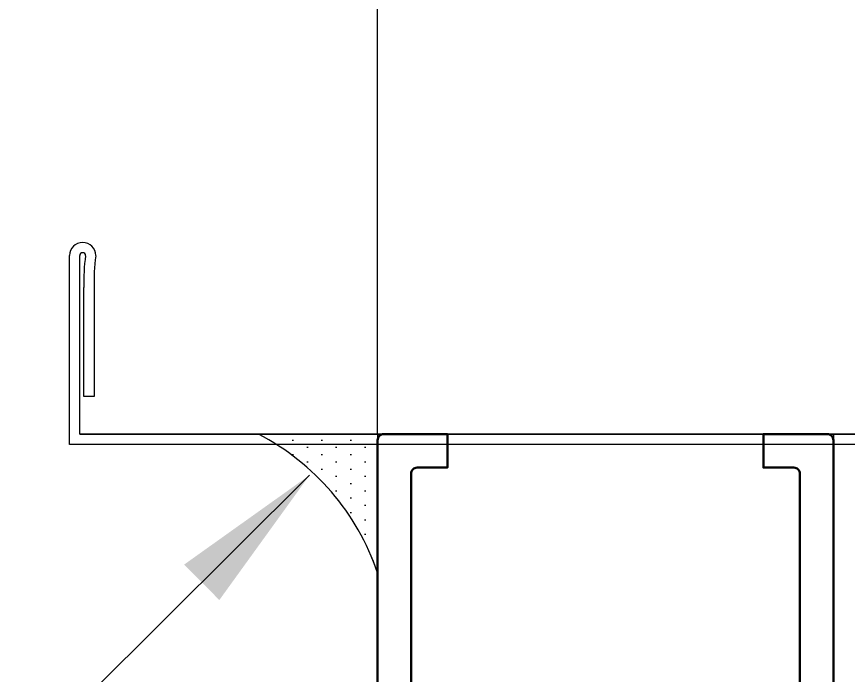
# Model space of a CAD drawing. Header units: millimetres. Extents: x -547695 to 905972, y -1055718 to 167349.
# Drawn here: x -514981.9 to -514785, y -1031095.2 to -1030939.4 of the extents above; entities that cross this region are included whole.
import ezdxf
from ezdxf import colors
from ezdxf.entities.mleader import LeaderData, LeaderLine
from ezdxf.math import Vec2, Vec3

# ---------------------------------------------------------------- set-up
doc = ezdxf.new("R2010")
doc.units = ezdxf.units.MM
for name, color, linetype, lineweight in [('A-SYMBOLS', 10, 'Continuous', 13), ('View-XTD-CT Cua$0$View-XĐL-CT Cửa$0$Dim - Vietduc', 149, 'Continuous', 13), ('View-XTD-CT Cua$0$View-XĐL-CT Cửa$0$Hatch - Vietduc', 250, 'Continuous', 5), ('View-XTD-CT Cua$0$View-XĐL-CT Cửa$0$KT-NetThay', 7, 'Continuous', 18), ('View-XTD-CT Cua$0$View-XĐL-CT Cửa$0$Profile - Vietduc', 14, 'Continuous', 30), ('View-XTD-CT Cua$0$View-XĐL-CT Cửa$0$SHEETING 0.13', 6, 'Continuous', 13)]:
    doc.layers.add(name, color=color, linetype=linetype, lineweight=lineweight)
doc.styles.add('View-XTD-CT Cua$0$View-XĐL-CT Cửa$0$VnArial NarrowH', font='VHARIALN.TTF')
doc.styles.add('VTK_Arial', font='arial.ttf', dxfattribs={"width": 0.8})
doc.dimstyles.new('View-XTD-CT Cua$0$View-XĐL-CT Cửa$0$VD 1-1 x 25', dxfattribs={"dimscale": 25, "dimtxt": 2, "dimasz": 1, "dimexe": 1, "dimexo": 1, "dimgap": 0.5, "dimtad": 1, "dimdec": 0, "dimzin": 0, "dimdsep": 46, "dimtxsty": 'View-XTD-CT Cua$0$View-XĐL-CT Cửa$0$VnArial NarrowH', "dimcen": 0.09, "dimdle": 2, "dimclrd": 256, "dimclre": 256, "dimclrt": 7, "dimadec": 0, "dimazin": 0, "dimtm": 1e-09, "dimtfac": 1, "dimtdec": 0, "dimtix": 1, "dimtmove": 2, "dimatfit": 3, "dimfxl": 1, "dimtolj": 1, "dimtzin": 0, "dimarcsym": 0})

# ---------------------------------------------------------------- blocks, each defined once
blk = doc.blocks.new('View-XTD-CT Cua$0$View-XĐL-CT Cửa$0$A$C77827696')
at = {"layer": 'View-XTD-CT Cua$0$View-XĐL-CT Cửa$0$Hatch - Vietduc'}
h = blk.add_hatch(dxfattribs=at)
h.set_pattern_fill('DOTS', color=256, scale=1.5, angle=90)
h.set_pattern_definition([(90, (-965997.3432, 104570.6017), (-2.38125, 1.190625), [0, -2.38125])])
edge = h.paths.add_edge_path()
edge.add_line((-3173.67, 5458.92), (-3154.06, 5458.92))
edge.add_line((-3154.06, 5458.92), (-3154.06, 5436.12))
edge.add_arc((-3192.22, 5423.13), 40.31, 18.807, 62.6031)
blk.add_lwpolyline([(-1956.15, 5709.13), (-1956.15, 5458.92), (-3154.06, 5458.92), (-3154.06, 5709.13)], close=True, dxfattribs=at)
blk.add_lwpolyline([(-3173.67, 5458.92), (-3154.06, 5458.92), (-3154.06, 5436.12, 0.193457)], format="xyb", close=True, dxfattribs=at)
blk.add_arc((-3192.22, 5423.13), 40.31, 18.807, 62.6031, dxfattribs=at)
at = {"layer": 'View-XTD-CT Cua$0$View-XĐL-CT Cửa$0$Profile - Vietduc'}
for points in [[(-3154.06, 5309.92), (-3154.06, 5457.92, -0.414214), (-3153.06, 5458.92), (-3142.56, 5458.92), (-3142.56, 5453.42), (-3147.56, 5453.42, 0.414214), (-3148.56, 5452.42), (-3148.56, 5411.92, 0.414214)], [(-3084.56, 5411.92), (-3084.56, 5452.42, 0.414214), (-3085.56, 5453.42), (-3090.56, 5453.42), (-3090.56, 5458.92), (-3080.06, 5458.92, -0.414214), (-3079.06, 5457.92), (-3079.06, 5398.42, -0.414214)]]:
    blk.add_lwpolyline(points, format="xyb", dxfattribs=at)
at = {"layer": 'View-XTD-CT Cua$0$View-XĐL-CT Cửa$0$SHEETING 0.13'}
for p, q in [((-3204.76, 5457.23), (-3204.76, 5488.28)), ((-3202.39, 5465.12), (-3202.39, 5483.04)), ((-3200.71, 5482.97), (-3200.71, 5465.12)), ((-3200.71, 5465.12), (-3202.39, 5465.12)), ((-3203.07, 5458.92), (-1907.48, 5458.92)), ((-1905.79, 5457.23), (-3204.76, 5457.23))]:
    blk.add_line(p, q, dxfattribs=at)
blk.add_lwpolyline([(-3079.06, 5458.92), (-3079.06, 5308.92), (-2779.06, 5308.92), (-2779.06, 5458.92), (-3203.07, 5458.92), (-3203.07, 5488.28)], dxfattribs=at)
for centre, radius, start, end in [((-3202.59, 5488.28), 2.17, 0, 180), ((-3202.59, 5488.28), 0.479, 0, 180), ((-3174.9, 5484.18), 27.51, 171.437, 182.3651), ((-3167.18, 5483.84), 33.54, 172.4001, 181.4892)]:
    blk.add_arc(centre, radius, start, end, dxfattribs=at)
at = {"layer": 'View-XTD-CT Cua$0$View-XĐL-CT Cửa$0$Dim - Vietduc'}
blk.add_leader([(-3165.26, 5452.17), (-3279.54, 5338.66), (-4390.78, 5338.66)], dimstyle='View-XTD-CT Cua$0$View-XĐL-CT Cửa$0$VD 1-1 x 25', dxfattribs=at)

msp = doc.modelspace()

# ---------------------------------------------------------------- leaders
at = {"layer": 'A-SYMBOLS'}
ml = msp.add_multileader_mtext('Standard', dxfattribs=at)
ml.set_content('MOTOR', color=7, style='VTK_Arial')
ml.set_leader_properties()
ml.build(insert=Vec2(0, 0))
ml.multileader.update_dxf_attribs({"text_top_attachment_type": 0, "text_bottom_attachment_type": 0, "arrow_head_size": 80, "scale": 40})
ctx = ml.context
ctx.base_point, ctx.scale, ctx.char_height, ctx.arrow_head_size, ctx.landing_gap_size, ctx.plane_origin = Vec3(-523243.42, -1031154.62), 40, 100, 80, 80, Vec3(-525181.72, -1030978.27)
notes = []
notes.append((ctx, [(0, (1, 1, 0), (-523315.96, -1031154.62), (1, 0), 72.54, [(0, [(-523480.55, -1030945.2)], 256, [])])]))
ctx.mtext.insert, ctx.mtext.width, ctx.mtext.flow_direction = Vec3(-523163.42, -1031103.77), 760.1634, 5
for ctx, leaders in notes:
    for number, flags, end, landing, length, lines in leaders:
        leader = LeaderData()
        leader.index, (leader.has_last_leader_line, leader.has_dogleg_vector, leader.attachment_direction) = number, flags
        leader.last_leader_point, leader.dogleg_vector, leader.dogleg_length = Vec3(end), Vec3(landing), length
        for number, points, colour, breaks in lines:
            line = LeaderLine()
            line.index, line.vertices, line.color, line.breaks = number, Vec3.list(points), colors.encode_raw_color(colour), breaks
            leader.lines.append(line)
        ctx.leaders.append(leader)

# ---------------------------------------------------------------- next in the draw order: block references
at = {"layer": 'View-XTD-CT Cua$0$View-XĐL-CT Cửa$0$KT-NetThay', "xscale": 1.44, "yscale": 1.44, "zscale": 1.44}
msp.add_blockref('View-XTD-CT Cua$0$View-XĐL-CT Cửa$0$A$C77827696', (-510354.47, -1038899.17), dxfattribs=at)

doc.saveas('drawing.dxf')
